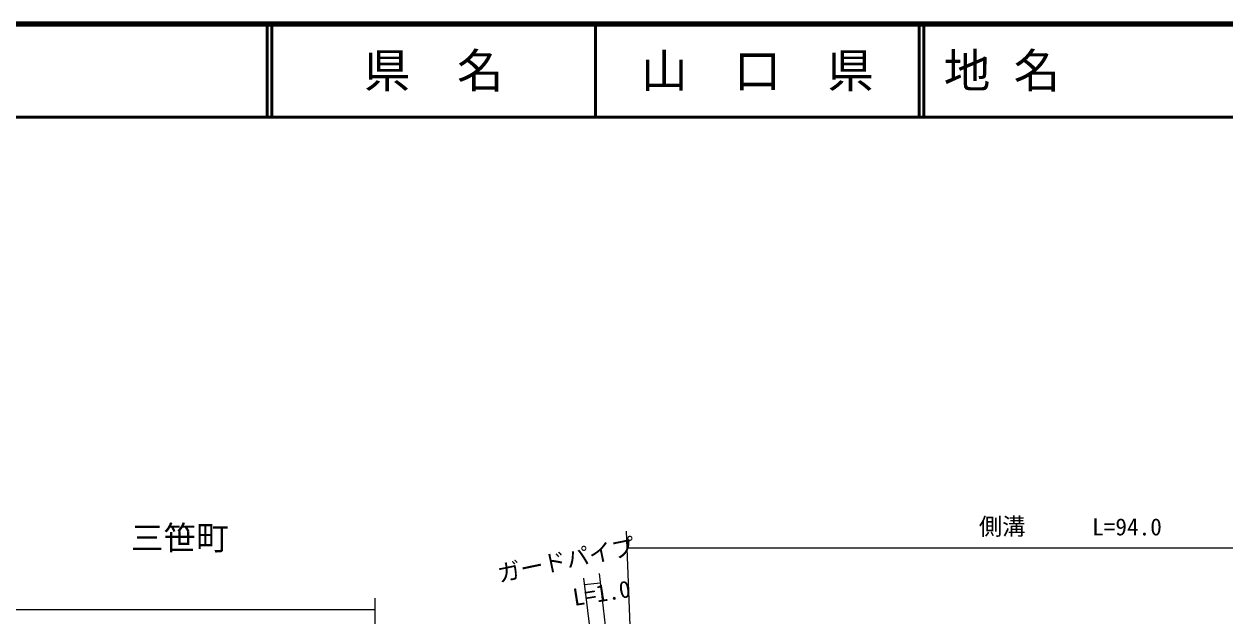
# Model space of a CAD drawing. Units: millimetres at full size, sheet at 1:1000; details may follow other scales. Extents: x 40000 to 680000, y 20000 to 380000.
# Drawn here: x 271646 to 400569, y 316482 to 380000 of the extents above; entities that cross this region are included whole.
import ezdxf
from ezdxf.enums import TextEntityAlignment as Align

# ---------------------------------------------------------------- set-up
doc = ezdxf.new("R2010")
doc.units = ezdxf.units.MM
doc.header["$LTSCALE"] = 1000
doc.layers.add('M-BMK-HTXT', color=7, linetype='Continuous')
doc.layers.add('M-TTL-TXT', color=7, linetype='Continuous')
for name, color, linetype, lineweight in [('M-STR-HTXT', 7, 'Continuous', 13), ('M-TTL', 2, 'Continuous', 140), ('M-TTL-LINE', 7, 'Continuous', 50)]:
    doc.layers.add(name, color=color, linetype=linetype, lineweight=lineweight)
doc.styles.add('ＭＳ ゴシック', font='')
doc.styles.get('ＭＳ ゴシック').set_extended_font_data('MS Gothic')

msp = doc.modelspace()

# ---------------------------------------------------------------- linework, layer by layer
at = {"layer": 'M-STR-HTXT'}
for p, q in [((336277, 325574), (337609, 291098)), ((336346, 323803), (432158, 323803)), ((336887, 291386), (333407, 321051)), ((331709, 320526), (335274, 291817)), ((331793, 319845), (333524, 320048)), ((152105, 317177), (309355, 317177)), ((309355, 290964), (309355, 318386))]:
    msp.add_line(p, q, dxfattribs=at)
at = {"layer": 'M-TTL'}
msp.add_line((680000, 380000), (40000, 380000), dxfattribs=at)
at = {"layer": 'M-TTL-LINE'}
for p, q in [((297750, 380000), (297750, 370000)), ((298250, 380000), (298250, 370000)), ((333000, 380000), (333000, 370000)), ((367750, 380000), (367750, 370000)), ((368250, 380000), (368250, 370000)), ((40000, 370000), (680000, 370000))]:
    msp.add_line(p, q, dxfattribs=at)

# ---------------------------------------------------------------- texts
at = {"layer": 'M-BMK-HTXT', "style": 'ＭＳ ゴシック'}
msp.add_text('三笹町', height=2566, dxfattribs=at).set_placement((283125, 322802), align=Align.BOTTOM_LEFT)
at = {"layer": 'M-STR-HTXT', "style": 'ＭＳ ゴシック'}
for s, p in [('側溝', (374148, 324621)), ('L=94.0', (386310, 324575))]:
    msp.add_text(s, height=1833, dxfattribs=at).set_placement(p, align=Align.BOTTOM_LEFT)
for s, rotation, p in [('ガードパイプ', 11.662, (322783, 319549)), ('L=1.0', 8.973, (330805, 317011))]:
    msp.add_text(s, height=1833, rotation=rotation, dxfattribs=at).set_placement(p, align=Align.BOTTOM_LEFT)
at = {"layer": 'M-TTL-TXT', "style": 'ＭＳ ゴシック'}
for s, p in [('県\u3000名', (315625, 375000)), ('山\u3000口\u3000県', (350375, 375000))]:
    msp.add_text(s, height=3666, dxfattribs=at).set_placement(p, align=Align.MIDDLE_CENTER)
msp.add_text('地 名', height=3666, dxfattribs=at).set_placement((370380, 375000), align=Align.MIDDLE_LEFT)

doc.saveas('drawing.dxf')
